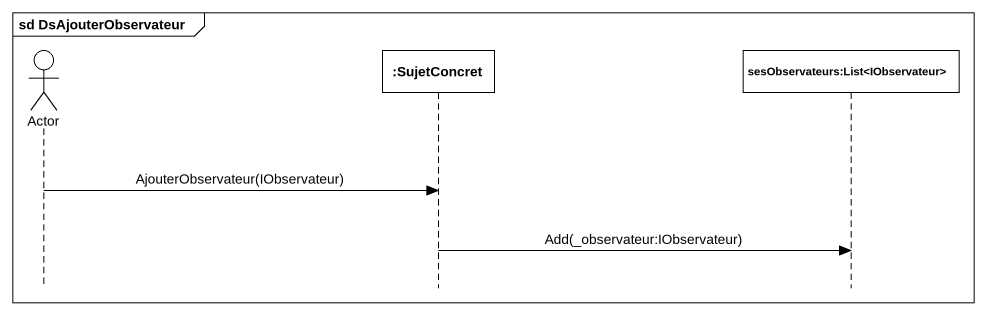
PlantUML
@startuml
mainframe sd DsAjouterObservateur
hide footbox
actor "Actor" as Actor_
participant ":SujetConcret" as SujetConcret
participant "sesObservateurs:List<IObservateur>" as sesObservateurs_List

Actor_ -> SujetConcret : AjouterObservateur(IObservateur)
SujetConcret -> sesObservateurs_List : Add(_observateur:IObservateur)
@enduml
